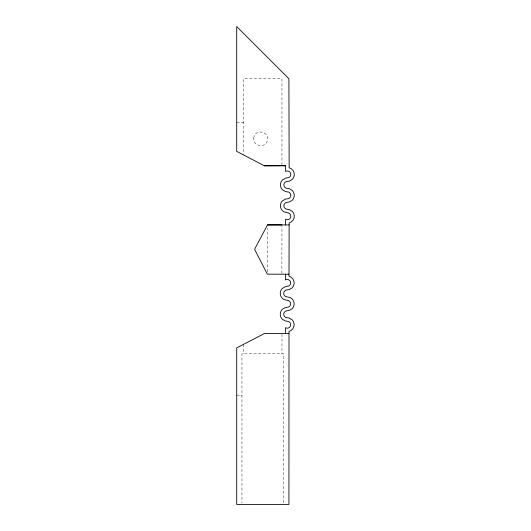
<?xml version="1.0" encoding="UTF-8"?>
<svg xmlns="http://www.w3.org/2000/svg" width="531" height="531" viewBox="0 0 531 531"><rect width="100%" height="100%" fill="white"/><g stroke="black" fill="none" stroke-linecap="round" stroke-linejoin="round"><path stroke-width="0.4" stroke-dasharray="2.65 1.99" d="M267.385 271.686L267.485 228.191M281.881 273.372L281.948 225.755M236.7 122.276L243.663 122.276M236.72 395.529L241.944 395.529M283.713 502.797L283.713 353.759L241.944 353.759L241.944 502.797M281.954 164.955L281.954 78.761L243.663 78.761L243.663 154.986M281.968 334.231L281.968 353.759M243.683 344.267L243.683 353.759M253.858 137.21C251.495 145.846 265.712 149.165 267.418 140.383C269.781 131.748 255.564 128.429 253.858 137.21"/><path stroke-width="0.8" d="M288.93 333.422L264.677 333.422L236.72 347.858L236.72 504.45L288.93 504.45L288.997 331.43A6.963 6.963 0 0 0 292.116 319.781L288.997 317.976L287.191 317.744A3.478 3.478 0 0 1 283.713 314.259A3.478 3.478 0 0 1 287.191 310.781L288.997 310.542L292.116 308.743A6.963 6.963 0 0 0 292.116 298.893L290.676 297.791L287.191 296.856A3.478 3.478 0 0 1 283.713 293.377A3.478 3.478 0 0 1 287.191 289.893L288.997 289.654L292.116 287.855A6.963 6.963 0 0 0 288.997 276.206L289.143 222.947A6.963 6.963 0 0 0 292.262 211.305L289.143 209.499L287.337 209.26A3.478 3.478 0 0 1 283.859 205.782A3.478 3.478 0 0 1 287.337 202.304L289.143 202.065L292.262 200.26A6.963 6.963 0 0 0 292.262 190.417L289.143 188.618L287.337 188.379A3.478 3.478 0 0 1 283.859 184.894A3.478 3.478 0 0 1 287.337 181.416L289.143 181.177L292.262 179.378A6.963 6.963 0 0 0 289.143 167.73L288.91 78.761L236.7 26.55L236.7 151.348L264.319 165.785L285.598 165.725L285.598 171.44A3.478 3.478 0 0 1 290.351 172.714A3.478 3.478 0 0 1 289.076 177.467L285.539 178.17L282.419 179.976A6.963 6.963 0 0 0 282.419 189.819L285.539 191.625L287.337 191.857A3.478 3.478 0 0 1 290.822 195.342A3.478 3.478 0 0 1 287.337 198.82L285.539 199.059L282.419 200.857A6.963 6.963 0 0 0 282.419 210.707L283.859 211.809L287.337 212.745A3.478 3.478 0 0 1 290.703 217.126A3.478 3.478 0 0 1 285.598 219.237L285.598 224.945M289.11 224.952L267.491 224.885L254.608 249.304L267.345 274.149L288.964 274.215M264.319 165.785L285.598 165.725M267.491 224.912L281.954 224.932M285.452 274.202L285.452 279.917A3.478 3.478 0 0 1 290.205 281.191A3.478 3.478 0 0 1 288.93 285.95L285.393 286.654L282.266 288.452A6.963 6.963 0 0 0 282.266 298.296L283.713 299.404L287.191 300.334A3.478 3.478 0 0 1 290.676 303.818A3.478 3.478 0 0 1 287.191 307.296L285.393 307.535L282.266 309.341A6.963 6.963 0 0 0 282.266 319.184L285.393 320.983L287.191 321.222A3.478 3.478 0 0 1 290.557 325.603A3.478 3.478 0 0 1 285.452 327.72L285.452 333.422"/></g></svg>
